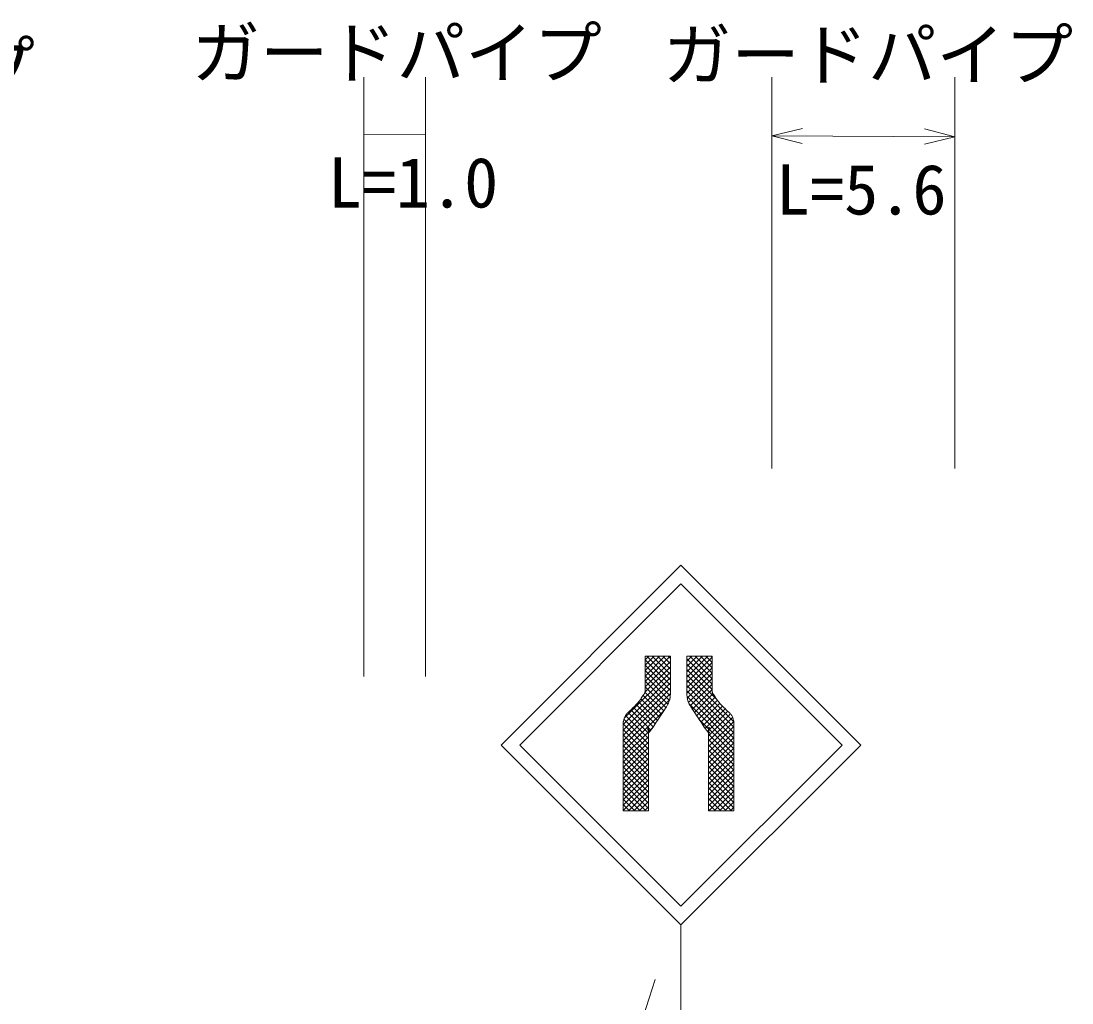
# Model space of a CAD drawing. Units: millimetres, scale not verified. Extents: x 40000 to 680000, y 20000 to 380000.
# Drawn here: x 291299 to 318976, y 296860 to 322716 of the extents above; entities that cross this region are included whole.
import ezdxf
from ezdxf.enums import TextEntityAlignment as Align

# ---------------------------------------------------------------- set-up
doc = ezdxf.new("R2010")
doc.units = ezdxf.units.MM
doc.header["$LTSCALE"] = 1000
doc.layers.add('M-STR-HTXT', color=7, linetype='Continuous', lineweight=13)
doc.layers.add('M-STR-STRC', color=7, linetype='Continuous', lineweight=13)
doc.styles.add('ＭＳ ゴシック', font='')
doc.styles.get('ＭＳ ゴシック').set_extended_font_data('MS Gothic')

msp = doc.modelspace()

# ---------------------------------------------------------------- linework, layer by layer
at = {"layer": 'M-STR-HTXT'}
for p, q in [((300324, 321240), (300324, 305454)), ((301955, 321240), (301955, 305454)), ((311074, 321240), (311074, 310937)), ((315889, 321240), (315889, 310937)), ((300324, 319734), (301955, 319728)), ((311074, 319691), (311875, 319887)), ((311074, 319691), (315889, 319671)), ((311074, 319691), (311873, 319487)), ((315889, 319671), (315088, 319474)), ((315889, 319671), (315090, 319874)), ((302058, 278816), (307995, 297481))]:
    msp.add_line(p, q, dxfattribs=at)
at = {"layer": 'M-STR-STRC'}
for p, q in [((303940, 303650), (308678, 308388)), ((308678, 308388), (313416, 303650)), ((304435, 303650), (308678, 307893)), ((308678, 307893), (312921, 303650)), ((307732, 305992), (308400, 305992)), ((307732, 305992), (307732, 305095)), ((307732, 305894), (307831, 305992)), ((307732, 305752), (307972, 305992)), ((307732, 305611), (308114, 305992)), ((307732, 305469), (308255, 305992)), ((307732, 305328), (308396, 305992)), ((308401, 305226), (307732, 305895)), ((307732, 305187), (308400, 305854)), ((308400, 305369), (307776, 305992)), ((308400, 305510), (307918, 305992)), ((308400, 305652), (308059, 305992)), ((308400, 305793), (308201, 305992)), ((308400, 305934), (308342, 305992)), ((308400, 305992), (308400, 305269)), ((309501, 305992), (308833, 305992)), ((308833, 305992), (308833, 305269)), ((308833, 305863), (308962, 305992)), ((308833, 305722), (309104, 305992)), ((308833, 305581), (309245, 305992)), ((308833, 305439), (309386, 305992)), ((308833, 305298), (309501, 305966)), ((309501, 305258), (308833, 305925)), ((309501, 305399), (308908, 305992)), ((309501, 305540), (309049, 305992)), ((309501, 305682), (309191, 305992)), ((309501, 305823), (309332, 305992)), ((309501, 305965), (309473, 305992)), ((309501, 305992), (309501, 305095)), ((307187, 304359), (308400, 305572)), ((307730, 305043), (308400, 305713)), ((308402, 305084), (307732, 305754)), ((308396, 304948), (307732, 305612)), ((308831, 305155), (309501, 305824)), ((309501, 305116), (308833, 305784)), ((308833, 305015), (309501, 305683)), ((309624, 304852), (308833, 305643)), ((307158, 304188), (308400, 305430)), ((307158, 304047), (308400, 305289)), ((308375, 304828), (307732, 305471)), ((308336, 304726), (307732, 305329)), ((310074, 304260), (308833, 305501)), ((310075, 304118), (308833, 305360)), ((308845, 304885), (309501, 305541)), ((308875, 304774), (309501, 305400)), ((307158, 303905), (308402, 305149)), ((307158, 303764), (308400, 305006)), ((308226, 304553), (307730, 305048)), ((308282, 304638), (307732, 305188)), ((310075, 303835), (308831, 305079)), ((310075, 303976), (308832, 305219)), ((308924, 304681), (309501, 305258)), ((308979, 304595), (309501, 305117)), ((307158, 303622), (308380, 304845)), ((308057, 304298), (307564, 304791)), ((308113, 304383), (307624, 304872)), ((308169, 304468), (307680, 304957)), ((310075, 303693), (308839, 304930)), ((310075, 303552), (308894, 304734)), ((309036, 304511), (309522, 304996)), ((309092, 304425), (309581, 304914)), ((309148, 304340), (309639, 304831)), ((309205, 304255), (309703, 304753)), ((307158, 303481), (308217, 304540)), ((307807, 303982), (307284, 304505)), ((307821, 304110), (307356, 304575)), ((307944, 304127), (307427, 304644)), ((308001, 304212), (307497, 304716)), ((309261, 304169), (309771, 304679)), ((309318, 304086), (309842, 304609)), ((309407, 303892), (309985, 304469)), ((309416, 304042), (309914, 304540)), ((307158, 304255), (307158, 301919)), ((307826, 303539), (307158, 304207)), ((307826, 303680), (307177, 304329)), ((307826, 303822), (307219, 304429)), ((309407, 304078), (309153, 304333)), ((309407, 303751), (310038, 304381)), ((309407, 303609), (310071, 304273)), ((310075, 304255), (310075, 301919)), ((307826, 303397), (307158, 304065)), ((307158, 303340), (307820, 304002)), ((307826, 303256), (307158, 303924)), ((307826, 303963), (307809, 303980)), ((307823, 304107), (307821, 304109)), ((307825, 304105), (307824, 304106)), ((307825, 304105), (307825, 304105)), ((307826, 304007), (307942, 304123)), ((307885, 304046), (307826, 304104)), ((307826, 303972), (307826, 301919)), ((309379, 304005), (309407, 304033)), ((309407, 303468), (310075, 304136)), ((309407, 303326), (310075, 303994)), ((309407, 303972), (309407, 301919)), ((310075, 303269), (309407, 303937)), ((309413, 304073), (309411, 304074)), ((309420, 304066), (309418, 304068)), ((310075, 303411), (309428, 304058)), ((303940, 303650), (308678, 298913)), ((304435, 303650), (308678, 299408)), ((307158, 303198), (307826, 303866)), ((307826, 303114), (307158, 303782)), ((307158, 303057), (307826, 303725)), ((307826, 302973), (307158, 303641)), ((308678, 299408), (312921, 303650)), ((308678, 298913), (313416, 303650)), ((309407, 303185), (310075, 303853)), ((310075, 303128), (309407, 303796)), ((309407, 303043), (310075, 303711)), ((310075, 302986), (309407, 303654)), ((307158, 302915), (307826, 303583)), ((307826, 302832), (307158, 303499)), ((307158, 302774), (307826, 303442)), ((307826, 302690), (307158, 303358)), ((309407, 302902), (310075, 303570)), ((310075, 302845), (309407, 303513)), ((309407, 302761), (310075, 303428)), ((310075, 302704), (309407, 303371)), ((307158, 302633), (307826, 303300)), ((307826, 302549), (307158, 303217)), ((307158, 302491), (307826, 303159)), ((307826, 302407), (307158, 303075)), ((309407, 302619), (310075, 303287)), ((310075, 302562), (309407, 303230)), ((309407, 302478), (310075, 303146)), ((310075, 302421), (309407, 303089)), ((307158, 302350), (307826, 303018)), ((307826, 302266), (307158, 302934)), ((307158, 302208), (307826, 302876)), ((307826, 302124), (307158, 302792)), ((309407, 302336), (310075, 303004)), ((310075, 302279), (309407, 302947)), ((309407, 302195), (310075, 302863)), ((310075, 302138), (309407, 302806)), ((307158, 302067), (307826, 302735)), ((307826, 301983), (307158, 302651)), ((307158, 301925), (307826, 302593)), ((307749, 301919), (307158, 302509)), ((309407, 302053), (310075, 302721)), ((310075, 301996), (309407, 302664)), ((310011, 301919), (309407, 302523)), ((309414, 301919), (310075, 302580)), ((307607, 301919), (307158, 302368)), ((307293, 301919), (307826, 302452)), ((307434, 301919), (307826, 302310)), ((309870, 301919), (309407, 302381)), ((309729, 301919), (309407, 302240)), ((309555, 301919), (310075, 302438)), ((309697, 301919), (310075, 302297)), ((307466, 301919), (307158, 302227)), ((307324, 301919), (307158, 302085)), ((307576, 301919), (307826, 302169)), ((307717, 301919), (307826, 302028)), ((309587, 301919), (309407, 302099)), ((309446, 301919), (309407, 301957)), ((309838, 301919), (310075, 302156)), ((309980, 301919), (310075, 302014)), ((307183, 301919), (307158, 301944)), ((307158, 301919), (307826, 301919)), ((310075, 301919), (309407, 301919)), ((308678, 298913), (308678, 295278))]:
    msp.add_line(p, q, dxfattribs=at)
for points in [[(308400, 305269), (308400, 305992), (307732, 305992), (307732, 305095)], [(308833, 305269), (308833, 305992), (309501, 305992), (309501, 305095)], [(307158, 304255), (307158, 301919), (307826, 301919), (307826, 304112)], [(310075, 304255), (310075, 301919), (309407, 301919), (309407, 304112)]]:
    msp.add_lwpolyline(points, dxfattribs=at)
for points, knots in [([(307158, 304255), (307159, 304258), (307160, 304266), (307161, 304269), (307163, 304275), (307168, 304296), (307170, 304303), (307172, 304312), (307180, 304338), (307183, 304347), (307186, 304356), (307196, 304383), (307199, 304392), (307202, 304399), (307213, 304419), (307217, 304426), (307220, 304432), (307232, 304449), (307236, 304454), (307240, 304459), (307252, 304473), (307256, 304478), (307260, 304482), (307273, 304495), (307278, 304500), (307297, 304518), (307354, 304573), (307373, 304591), (307393, 304610), (307452, 304668), (307472, 304688), (307491, 304709), (307549, 304772), (307567, 304794), (307584, 304816), (307633, 304886), (307650, 304909), (307652, 304913), (307658, 304924), (307661, 304927), (307663, 304931), (307669, 304941), (307671, 304945), (307674, 304948), (307680, 304958), (307683, 304962), (307685, 304965), (307692, 304974), (307695, 304977), (307696, 304979), (307701, 304985), (307703, 304987), (307705, 304989), (307710, 304994), (307711, 304996), (307713, 304999), (307718, 305005), (307719, 305008), (307720, 305010), (307724, 305018), (307725, 305021), (307726, 305026), (307729, 305040), (307730, 305045), (307731, 305049), (307732, 305064), (307732, 305068), (307732, 305072), (307732, 305083), (307732, 305087), (307732, 305089), (307732, 305093), (307732, 305095)], [0, 0, 0, 0, 1, 1, 1, 2, 2, 2, 3, 3, 3, 4, 4, 4, 5, 5, 5, 6, 6, 6, 7, 7, 7, 8, 8, 8, 9, 9, 9, 10, 10, 10, 11, 11, 11, 12, 12, 12, 13, 13, 13, 14, 14, 14, 15, 15, 15, 16, 16, 16, 17, 17, 17, 18, 18, 18, 19, 19, 19, 20, 20, 20, 21, 21, 21, 22, 22, 22, 23, 23, 23, 24, 24, 24, 24]), ([(307732, 305095), (307732, 305093), (307732, 305089), (307732, 305087), (307732, 305083), (307732, 305072), (307732, 305068), (307732, 305064), (307731, 305049), (307730, 305045), (307729, 305040), (307726, 305026), (307725, 305021), (307724, 305018), (307720, 305010), (307719, 305008), (307718, 305005), (307713, 304999), (307711, 304996), (307710, 304994), (307705, 304989), (307703, 304987), (307701, 304985), (307696, 304979), (307695, 304977), (307692, 304974), (307685, 304965), (307683, 304962), (307680, 304958), (307674, 304948), (307671, 304945), (307669, 304941), (307663, 304931), (307661, 304927), (307658, 304924), (307652, 304913), (307650, 304909), (307633, 304886), (307584, 304816), (307567, 304794), (307549, 304772), (307491, 304709), (307472, 304688), (307452, 304668), (307393, 304610), (307373, 304591), (307354, 304573), (307297, 304518), (307278, 304500), (307273, 304495), (307260, 304482), (307256, 304478), (307252, 304473), (307240, 304459), (307236, 304454), (307232, 304449), (307220, 304432), (307217, 304426), (307213, 304419), (307202, 304399), (307199, 304392), (307196, 304383), (307186, 304356), (307183, 304347), (307180, 304338), (307172, 304312), (307170, 304303), (307168, 304296), (307163, 304275), (307161, 304269), (307160, 304266), (307159, 304258), (307158, 304255)], [0, 0, 0, 0, 1, 1, 1, 2, 2, 2, 3, 3, 3, 4, 4, 4, 5, 5, 5, 6, 6, 6, 7, 7, 7, 8, 8, 8, 9, 9, 9, 10, 10, 10, 11, 11, 11, 12, 12, 12, 13, 13, 13, 14, 14, 14, 15, 15, 15, 16, 16, 16, 17, 17, 17, 18, 18, 18, 19, 19, 19, 20, 20, 20, 21, 21, 21, 22, 22, 22, 23, 23, 23, 24, 24, 24, 24]), ([(307826, 304112), (307826, 304112), (307824, 304083), (307826, 304113), (307820, 304064), (307825, 304115), (307825, 304115), (307825, 304116), (307809, 304085), (307824, 304118), (307824, 304118), (307824, 304120), (307820, 304043), (307820, 304124), (307812, 304136), (307816, 304048), (307803, 304133), (307794, 304118), (307809, 304071), (307809, 304060), (307796, 304068), (307809, 304054), (307826, 304039), (307809, 304035), (307826, 304028), (307826, 303976), (307750, 303922), (307826, 304003), (307826, 303952), (307856, 304009), (307874, 304033), (307930, 304099), (307996, 304207), (308026, 304251), (308056, 304296), (308145, 304432), (308175, 304477), (308188, 304498), (308230, 304559), (308243, 304579), (308254, 304595), (308286, 304642), (308296, 304658), (308304, 304671), (308328, 304710), (308335, 304724), (308341, 304736), (308358, 304773), (308363, 304786), (308368, 304801), (308382, 304849), (308385, 304866), (308389, 304884), (308396, 304941), (308398, 304960), (308399, 304983), (308402, 305052), (308402, 305075), (308402, 305103), (308401, 305188), (308401, 305217), (308401, 305220), (308401, 305232), (308401, 305235), (308401, 305239), (308400, 305249), (308400, 305252), (308400, 305255), (308400, 305262), (308400, 305264), (308400, 305265), (308400, 305268), (308400, 305269)], [0, 0, 0, 0, 1, 1, 1, 2, 2, 2, 3, 3, 3, 4, 4, 4, 5, 5, 5, 6, 6, 6, 7, 7, 7, 8, 8, 8, 9, 9, 9, 10, 10, 10, 11, 11, 11, 12, 12, 12, 13, 13, 13, 14, 14, 14, 15, 15, 15, 16, 16, 16, 17, 17, 17, 18, 18, 18, 19, 19, 19, 20, 20, 20, 21, 21, 21, 22, 22, 22, 23, 23, 23, 24, 24, 24, 24]), ([(307826, 303972), (307840, 303984), (307858, 304014), (307874, 304033), (307942, 304112), (307968, 304165), (308026, 304251), (308085, 304338), (308116, 304389), (308175, 304477), (308201, 304517), (308217, 304539), (308243, 304579), (308264, 304610), (308276, 304627), (308296, 304658), (308312, 304683), (308321, 304698), (308335, 304724), (308347, 304748), (308354, 304761), (308363, 304786), (308374, 304816), (308378, 304834), (308385, 304866), (308393, 304902), (308394, 304923), (308398, 304960), (308402, 305004), (308402, 305030), (308402, 305075), (308403, 305130), (308402, 305161), (308401, 305217), (308401, 305224), (308401, 305228), (308401, 305235), (308401, 305242), (308401, 305246), (308400, 305252), (308400, 305257), (308400, 305259), (308400, 305264), (308400, 305266), (308400, 305266), (308400, 305269)], [0, 0, 0, 0, 1, 1, 1, 2, 2, 2, 3, 3, 3, 4, 4, 4, 5, 5, 5, 6, 6, 6, 7, 7, 7, 8, 8, 8, 9, 9, 9, 10, 10, 10, 11, 11, 11, 12, 12, 12, 13, 13, 13, 14, 14, 14, 15, 15, 15, 15]), ([(309407, 303972), (309393, 303984), (309375, 304014), (309359, 304033), (309291, 304112), (309265, 304165), (309207, 304251), (309148, 304338), (309117, 304389), (309058, 304477), (309032, 304517), (309017, 304539), (308990, 304579), (308969, 304610), (308957, 304627), (308938, 304658), (308922, 304683), (308912, 304698), (308898, 304724), (308886, 304748), (308879, 304761), (308870, 304786), (308859, 304816), (308855, 304834), (308848, 304866), (308840, 304902), (308839, 304923), (308836, 304960), (308832, 305004), (308832, 305030), (308831, 305075), (308831, 305130), (308831, 305161), (308832, 305217), (308832, 305224), (308832, 305228), (308832, 305235), (308833, 305242), (308833, 305246), (308833, 305252), (308833, 305257), (308833, 305259), (308833, 305264), (308833, 305266), (308833, 305266), (308833, 305269)], [0, 0, 0, 0, 1, 1, 1, 2, 2, 2, 3, 3, 3, 4, 4, 4, 5, 5, 5, 6, 6, 6, 7, 7, 7, 8, 8, 8, 9, 9, 9, 10, 10, 10, 11, 11, 11, 12, 12, 12, 13, 13, 13, 14, 14, 14, 15, 15, 15, 15]), ([(309407, 304112), (309407, 304112), (309410, 304083), (309408, 304113), (309413, 304064), (309408, 304115), (309408, 304115), (309408, 304116), (309424, 304085), (309409, 304118), (309409, 304118), (309410, 304120), (309413, 304043), (309413, 304124), (309421, 304136), (309417, 304048), (309430, 304133), (309439, 304118), (309424, 304071), (309424, 304060), (309437, 304068), (309424, 304054), (309407, 304039), (309424, 304035), (309407, 304028), (309407, 303976), (309483, 303922), (309407, 304003), (309407, 303952), (309377, 304009), (309359, 304033), (309303, 304099), (309237, 304207), (309207, 304251), (309177, 304296), (309088, 304432), (309058, 304477), (309045, 304498), (309004, 304559), (308990, 304579), (308979, 304595), (308948, 304642), (308938, 304658), (308929, 304671), (308906, 304710), (308898, 304724), (308892, 304736), (308875, 304773), (308870, 304786), (308865, 304801), (308851, 304849), (308848, 304866), (308844, 304884), (308837, 304941), (308836, 304960), (308834, 304983), (308831, 305052), (308831, 305075), (308831, 305103), (308832, 305188), (308832, 305217), (308832, 305220), (308832, 305232), (308832, 305235), (308833, 305239), (308833, 305249), (308833, 305252), (308833, 305255), (308833, 305262), (308833, 305264), (308833, 305265), (308833, 305268), (308833, 305269)], [0, 0, 0, 0, 1, 1, 1, 2, 2, 2, 3, 3, 3, 4, 4, 4, 5, 5, 5, 6, 6, 6, 7, 7, 7, 8, 8, 8, 9, 9, 9, 10, 10, 10, 11, 11, 11, 12, 12, 12, 13, 13, 13, 14, 14, 14, 15, 15, 15, 16, 16, 16, 17, 17, 17, 18, 18, 18, 19, 19, 19, 20, 20, 20, 21, 21, 21, 22, 22, 22, 23, 23, 23, 24, 24, 24, 24]), ([(310075, 304255), (310075, 304258), (310073, 304266), (310072, 304269), (310070, 304275), (310065, 304296), (310063, 304303), (310061, 304312), (310053, 304338), (310050, 304347), (310047, 304356), (310038, 304383), (310034, 304392), (310031, 304399), (310020, 304419), (310016, 304426), (310013, 304432), (310001, 304449), (309997, 304454), (309993, 304459), (309981, 304473), (309977, 304478), (309973, 304482), (309960, 304495), (309956, 304500), (309937, 304518), (309879, 304573), (309861, 304591), (309841, 304610), (309781, 304668), (309762, 304688), (309742, 304709), (309684, 304772), (309667, 304794), (309649, 304816), (309600, 304886), (309583, 304909), (309581, 304913), (309575, 304924), (309573, 304927), (309570, 304931), (309564, 304941), (309562, 304945), (309560, 304948), (309553, 304958), (309551, 304962), (309548, 304965), (309541, 304974), (309539, 304977), (309537, 304979), (309532, 304985), (309530, 304987), (309528, 304989), (309523, 304994), (309522, 304996), (309520, 304999), (309516, 305005), (309514, 305008), (309513, 305010), (309509, 305018), (309508, 305021), (309507, 305026), (309504, 305040), (309503, 305045), (309503, 305049), (309501, 305064), (309501, 305068), (309501, 305072), (309501, 305083), (309501, 305087), (309501, 305089), (309501, 305093), (309501, 305095)], [0, 0, 0, 0, 1, 1, 1, 2, 2, 2, 3, 3, 3, 4, 4, 4, 5, 5, 5, 6, 6, 6, 7, 7, 7, 8, 8, 8, 9, 9, 9, 10, 10, 10, 11, 11, 11, 12, 12, 12, 13, 13, 13, 14, 14, 14, 15, 15, 15, 16, 16, 16, 17, 17, 17, 18, 18, 18, 19, 19, 19, 20, 20, 20, 21, 21, 21, 22, 22, 22, 23, 23, 23, 24, 24, 24, 24]), ([(309501, 305095), (309501, 305093), (309501, 305089), (309501, 305087), (309501, 305083), (309501, 305072), (309501, 305068), (309501, 305064), (309503, 305049), (309503, 305045), (309504, 305040), (309507, 305026), (309508, 305021), (309509, 305018), (309513, 305010), (309514, 305008), (309516, 305005), (309520, 304999), (309522, 304996), (309523, 304994), (309528, 304989), (309530, 304987), (309532, 304985), (309537, 304979), (309539, 304977), (309541, 304974), (309548, 304965), (309551, 304962), (309553, 304958), (309560, 304948), (309562, 304945), (309564, 304941), (309570, 304931), (309573, 304927), (309575, 304924), (309581, 304913), (309583, 304909), (309600, 304886), (309649, 304816), (309667, 304794), (309684, 304772), (309742, 304709), (309762, 304688), (309781, 304668), (309841, 304610), (309861, 304591), (309879, 304573), (309937, 304518), (309956, 304500), (309960, 304495), (309973, 304482), (309977, 304478), (309981, 304473), (309993, 304459), (309997, 304454), (310001, 304449), (310013, 304432), (310016, 304426), (310020, 304419), (310031, 304399), (310034, 304392), (310038, 304383), (310047, 304356), (310050, 304347), (310053, 304338), (310061, 304312), (310063, 304303), (310065, 304296), (310070, 304275), (310072, 304269), (310073, 304266), (310075, 304258), (310075, 304255)], [0, 0, 0, 0, 1, 1, 1, 2, 2, 2, 3, 3, 3, 4, 4, 4, 5, 5, 5, 6, 6, 6, 7, 7, 7, 8, 8, 8, 9, 9, 9, 10, 10, 10, 11, 11, 11, 12, 12, 12, 13, 13, 13, 14, 14, 14, 15, 15, 15, 16, 16, 16, 17, 17, 17, 18, 18, 18, 19, 19, 19, 20, 20, 20, 21, 21, 21, 22, 22, 22, 23, 23, 23, 24, 24, 24, 24]), ([(307826, 304112), (307826, 304113), (307826, 304113), (307826, 304113), (307825, 304114), (307825, 304114), (307825, 304115), (307825, 304116), (307825, 304117), (307824, 304118), (307824, 304119), (307824, 304121), (307823, 304121)], [0, 0, 0, 0, 1, 1, 1, 2, 2, 2, 3, 3, 3, 4, 4, 4, 4]), ([(309407, 304112), (309407, 304113), (309407, 304113), (309408, 304113), (309408, 304114), (309408, 304114), (309408, 304115), (309409, 304116), (309409, 304117), (309409, 304118), (309409, 304119), (309410, 304121), (309410, 304121)], [0, 0, 0, 0, 1, 1, 1, 2, 2, 2, 3, 3, 3, 4, 4, 4, 4])]:
    msp.add_open_spline(points, degree=3, knots=knots, dxfattribs=at)

# ---------------------------------------------------------------- texts
at = {"layer": 'M-STR-HTXT', "style": 'ＭＳ ゴシック'}
for s, p in [('ガードパイプ', (301192, 320824)), ('ガードパイプ', (313603, 320774)), ('ガードパイプ', (286264, 320447)), ('L=1.0', (301622, 317409)), ('L=5.6', (313426, 317225))]:
    msp.add_text(s, height=1320, dxfattribs=at).set_placement(p, align=Align.BOTTOM_CENTER)

doc.saveas('drawing.dxf')
